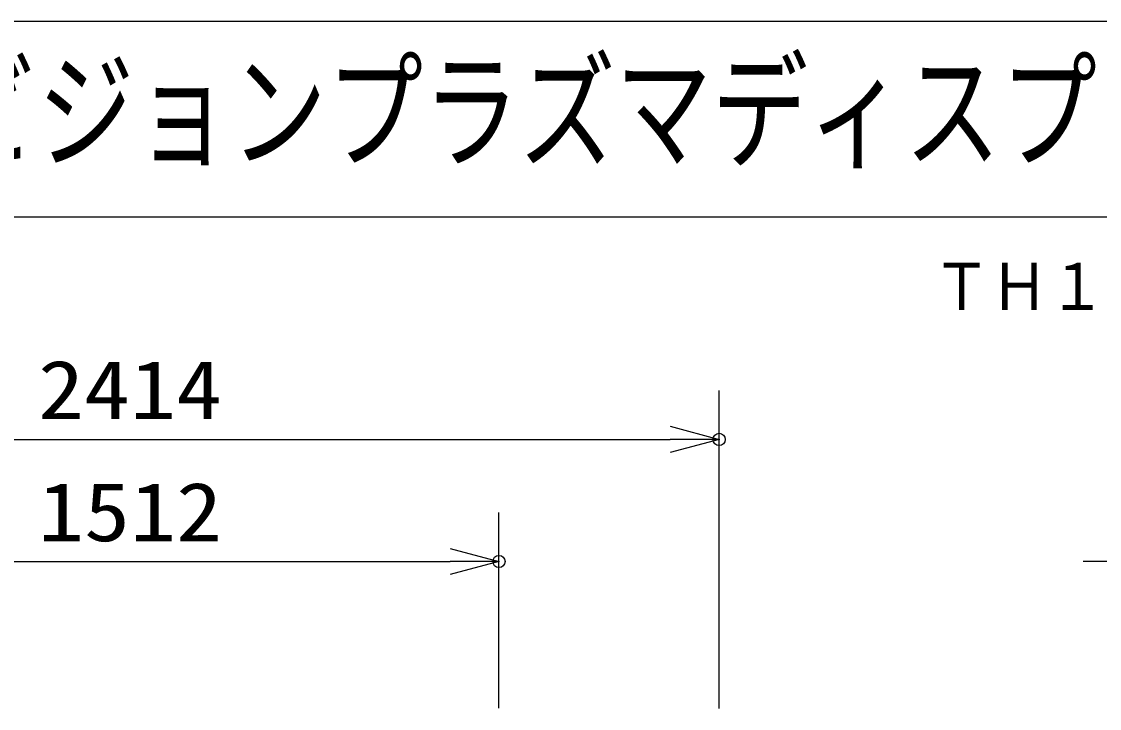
# Model space of a CAD drawing. Units: millimetres on the paper. Extents: x -384 to 384, y -238 to 239.
# Drawn here: x -85.96 to -41.89, y 210.46 to 238.55 of the extents above; entities that cross this region are included whole.
import ezdxf
from ezdxf.enums import TextEntityAlignment as Align

# ---------------------------------------------------------------- set-up
doc = ezdxf.new("R2010")
doc.units = ezdxf.units.MM
doc.header["$PDMODE"] = 32
doc.header["$PDSIZE"] = 0.5
for name, color, linetype in [('0-0_MOJI1', 2, 'Continuous'), ('0-2_TOUROKU', 3, 'Continuous'), ('0-3_WAKU', 4, 'Continuous'), ('0-5_SUNPO', 3, 'Continuous'), ('0-6_DEFPOINTS', 7, 'Continuous')]:
    doc.layers.add(name, color=color, linetype=linetype)
doc.styles.add('ＭＳ ゴシック', font='')
doc.styles.get('ＭＳ ゴシック').set_extended_font_data('MS Gothic')

# ---------------------------------------------------------------- blocks, each defined once
blk = doc.blocks.new('_OPEN30')
at = {"layer": '0-3_WAKU', "color": 7}
blk.add_line((0, 0), (-1, 0), dxfattribs=at)
blk.add_lwpolyline([(-1, 0.2679), (0, 0), (-1, -0.2679)], dxfattribs=at)

msp = doc.modelspace()

# ---------------------------------------------------------------- linework, layer by layer
at = {"layer": '0-3_WAKU'}
for p, q in [((2.893, 238.546), (-384.107, 238.546)), ((2.893, 230.546), (-384.107, 230.546))]:
    msp.add_line(p, q, dxfattribs=at)
at = {"layer": '0-5_SUNPO'}
for p, q in [((-57.443, 210.46), (-57.443, 223.46)), ((-103.723, 221.46), (-59.443, 221.46)), ((-66.443, 210.467), (-66.443, 218.467)), ((-94.723, 216.467), (-68.443, 216.467)), ((-32.882, 216.467), (-42.549, 216.467))]:
    msp.add_line(p, q, dxfattribs=at)
at = {"layer": '0-6_DEFPOINTS'}
for p in [(-57.443, 221.46), (-66.443, 216.467)]:
    msp.add_point(p, dxfattribs=at)

# ---------------------------------------------------------------- block references
at = {"layer": '0-5_SUNPO', "xscale": 2, "yscale": 2}
for p in [(-57.443, 221.46), (-66.443, 216.467)]:
    msp.add_blockref('_OPEN30', p, dxfattribs=at)

# ---------------------------------------------------------------- texts
at = {"layer": '0-0_MOJI1', "style": 'ＭＳ ゴシック', "width": 0.75}
msp.add_text('ハイビジョンプラズマディスプレイ垂直壁掛け金具付', height=3.848, dxfattribs=at).set_placement((-97.107, 231.806), align=Align.BOTTOM_LEFT)
at = {"layer": '0-2_TOUROKU', "color": 1, "style": 'ＭＳ ゴシック', "width": 0.9}
msp.add_text('ＴＨ１０３ＰＦ１０Ｋ＋ＴＹＷＫ１０３ＰＶ９', height=1.924, dxfattribs=at).set_placement((-48.707, 226.176), align=Align.BOTTOM_LEFT)
at = {"layer": '0-5_SUNPO', "style": 'ＭＳ ゴシック', "width": 1.15}
for s, p in [('2414', (-85.29, 221.57)), ('1512', (-85.29, 216.576))]:
    msp.add_text(s, height=2.405, dxfattribs=at).set_placement(p, align=Align.BOTTOM_LEFT)

doc.saveas('drawing.dxf')
